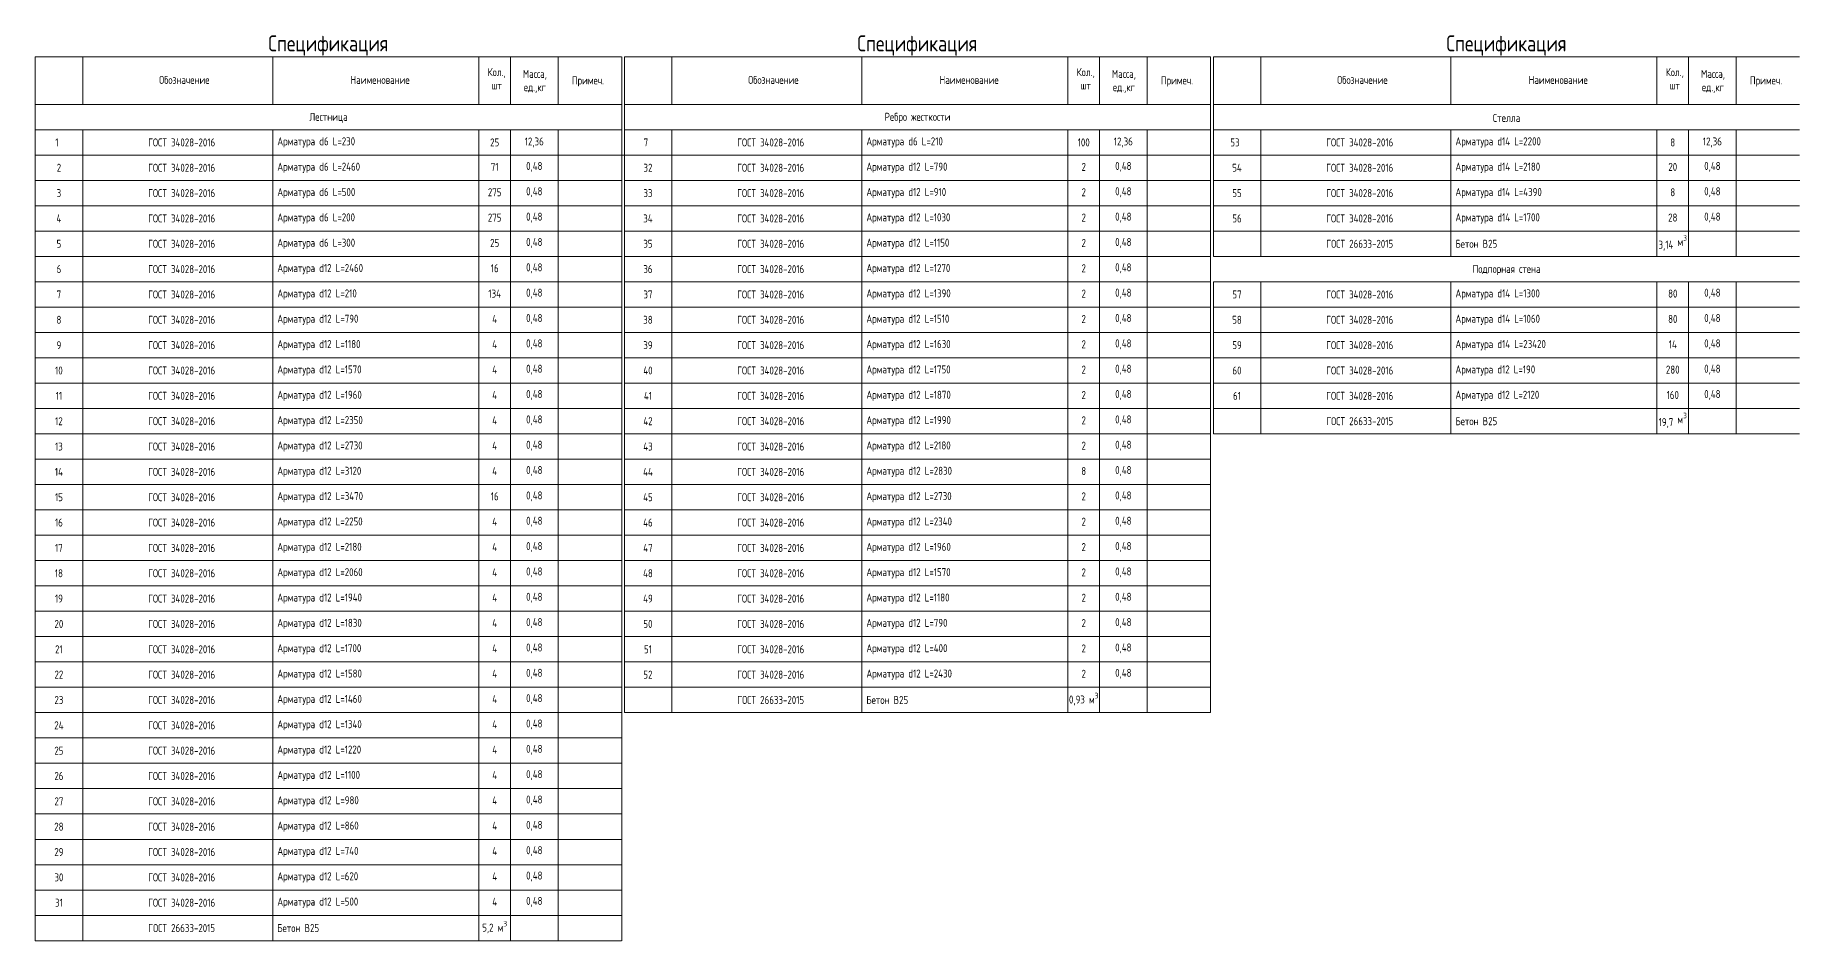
# Model space of a CAD drawing. Header units: millimetres. Extents: x -1960873 to -640355, y 7839719 to 16131025.
# Drawn here: x -755213 to -700098, y 8086422 to 8114708 of the extents above; entities that cross this region are included whole.
import ezdxf

# ---------------------------------------------------------------- set-up
doc = ezdxf.new("R2010")
doc.units = ezdxf.units.MM
doc.layers.get('0').update_dxf_attribs({"lineweight": 15})
doc.styles.add('GOST-2.304_Type-B', font='')
doc.styles.get('GOST-2.304_Type-B').set_extended_font_data('ГОСТ тип А')

msp = doc.modelspace()

# ---------------------------------------------------------------- linework, layer by layer
at = {"transparency": 33554687}
for p, q in [((-755213.1, 8114033.1), (-736905, 8114033.1)), ((-755212.8, 8114033.1), (-755212.8, 8086422.5)), ((-753728.9, 8114033.1), (-753728.9, 8112548.6)), ((-747791.1, 8114033.1), (-747791.1, 8112548.6)), ((-741358.5, 8114033.1), (-741358.5, 8112548.6)), ((-740368.9, 8114033.1), (-740368.9, 8112548.6)), ((-738884.4, 8114033.1), (-738884.4, 8112548.6)), ((-736894.6, 8114033.1), (-736894.6, 8086422.5)), ((-736813.1, 8114033.1), (-718505, 8114033.1)), ((-736812.8, 8114033.1), (-736812.8, 8093547.8)), ((-735328.9, 8114033.1), (-735328.9, 8112548.6)), ((-729391.1, 8114033.1), (-729391.1, 8112548.6)), ((-722958.5, 8114033.1), (-722958.5, 8112548.6)), ((-721968.9, 8114033.1), (-721968.9, 8112548.6)), ((-720484.4, 8114033.1), (-720484.4, 8112548.6)), ((-718505.1, 8093547.8), (-718505, 8114033.1)), ((-718413.1, 8114033.1), (-700105, 8114033.1)), ((-718412.8, 8114033.1), (-718413, 8107798.4)), ((-716928.9, 8114033.1), (-716928.9, 8112548.6)), ((-710991.1, 8114033.1), (-710991.1, 8112548.6)), ((-704558.5, 8114033.1), (-704558.5, 8112548.6)), ((-703568.9, 8114033.1), (-703568.9, 8112548.6)), ((-702084.4, 8114033.1), (-702084.4, 8112548.6)), ((-755213.1, 8112548.6), (-736905, 8112548.6)), ((-755213.1, 8112548.6), (-736904.9, 8112548.6)), ((-736813.1, 8112548.6), (-718505, 8112548.6)), ((-736813.1, 8112548.6), (-718504.9, 8112548.6)), ((-718413.1, 8112548.6), (-700105, 8112548.6)), ((-718413.1, 8112548.6), (-700104.9, 8112548.6)), ((-755213.3, 8111756.9), (-736905.1, 8111756.9)), ((-753728.9, 8111756.9), (-753728.9, 8086422.5)), ((-747791.1, 8111756.9), (-747791.1, 8086422.5)), ((-741358.5, 8111756.9), (-741358.5, 8086422.5)), ((-740368.9, 8111756.9), (-740368.9, 8086422.5)), ((-738884.4, 8111756.9), (-738884.4, 8086422.5)), ((-736813.3, 8111756.9), (-718505.1, 8111756.9)), ((-735328.9, 8111756.9), (-735328.9, 8093547.8)), ((-729391.1, 8111756.9), (-729391.1, 8093547.8)), ((-722958.5, 8111756.9), (-722958.5, 8093547.8)), ((-721968.9, 8111756.9), (-721968.9, 8093547.8)), ((-720484.4, 8111756.9), (-720484.4, 8093547.8)), ((-718413.3, 8111756.9), (-700105.1, 8111756.9)), ((-716928.9, 8111756.9), (-716928.9, 8107798.4)), ((-710991.1, 8111756.9), (-710991.1, 8107798.4)), ((-704558.5, 8111756.9), (-704558.5, 8107798.4)), ((-703568.9, 8111756.9), (-703568.9, 8107798.4)), ((-702084.4, 8111756.9), (-702084.4, 8107798.4)), ((-755213.3, 8110965.2), (-736905.1, 8110965.2)), ((-736898.3, 8110965.2), (-718582.8, 8110965.3)), ((-736813.3, 8110965.2), (-718505.1, 8110965.2)), ((-718413.3, 8110965.2), (-700105.1, 8110965.2)), ((-755213.3, 8110173.5), (-736897.8, 8110173.5)), ((-736813.3, 8110173.5), (-718497.8, 8110173.5)), ((-718413.3, 8110173.5), (-700097.8, 8110173.5)), ((-755213, 8109381.8), (-736904.9, 8109381.8)), ((-736813, 8109381.8), (-718504.9, 8109381.8)), ((-718413, 8109381.8), (-700104.9, 8109381.8)), ((-755213, 8108590.1), (-736904.9, 8108590.1)), ((-736813, 8108590.1), (-718504.9, 8108590.1)), ((-718413, 8108590.1), (-700104.9, 8108590.1)), ((-755213, 8107798.4), (-736904.9, 8107798.4)), ((-736813, 8107798.4), (-718504.9, 8107798.4)), ((-718413, 8107798.4), (-700104.9, 8107798.4)), ((-755212.8, 8107006.7), (-736904.6, 8107006.7)), ((-736812.8, 8107006.7), (-718504.6, 8107006.7)), ((-718413, 8107006.7), (-700104.9, 8107006.7)), ((-718412.8, 8107006.7), (-718412.8, 8102256.5)), ((-716928.9, 8107006.7), (-716928.9, 8102256.5)), ((-710991.1, 8107006.7), (-710991.1, 8102256.5)), ((-704558.5, 8107006.7), (-704558.5, 8102256.5)), ((-703568.9, 8107006.7), (-703568.9, 8102256.5)), ((-702084.4, 8107006.7), (-702084.4, 8102256.5)), ((-755212.8, 8106215), (-736904.6, 8106215)), ((-736812.8, 8106215), (-718504.6, 8106215)), ((-718412.8, 8106215), (-700104.6, 8106215)), ((-755212.8, 8105423.3), (-736904.6, 8105423.3)), ((-736812.8, 8105423.3), (-718504.6, 8105423.3)), ((-718412.8, 8105423.3), (-700104.6, 8105423.3)), ((-755212.8, 8104631.6), (-736904.6, 8104631.6)), ((-736812.8, 8104631.6), (-718504.6, 8104631.6)), ((-718412.8, 8104631.6), (-700104.6, 8104631.6)), ((-755212.8, 8103839.9), (-736904.6, 8103839.9)), ((-736812.8, 8103839.9), (-718504.6, 8103839.9)), ((-718412.8, 8103839.9), (-700104.6, 8103839.9)), ((-755212.8, 8103048.2), (-736904.6, 8103048.2)), ((-736812.8, 8103048.2), (-718504.6, 8103048.2)), ((-718412.8, 8103048.2), (-700104.6, 8103048.2)), ((-755212.8, 8102256.5), (-736904.6, 8102256.5)), ((-736812.8, 8102256.5), (-718504.6, 8102256.5)), ((-718412.8, 8102256.5), (-700104.6, 8102256.5)), ((-755212.8, 8101464.8), (-736904.6, 8101464.8)), ((-736812.8, 8101464.8), (-718504.6, 8101464.8)), ((-755213.3, 8100673.1), (-736905.1, 8100673.1)), ((-736813.3, 8100673.1), (-718505.1, 8100673.1)), ((-755213.3, 8099881.4), (-736905.1, 8099881.4)), ((-736813.3, 8099881.4), (-718505.1, 8099881.4)), ((-755213.3, 8099089.7), (-736905.1, 8099089.7)), ((-736813.3, 8099089.7), (-718505.1, 8099089.7)), ((-755213.3, 8098298), (-736905.1, 8098298)), ((-736813.3, 8098298), (-718505.1, 8098298)), ((-755213.3, 8097506.3), (-736905.1, 8097506.3)), ((-736813.3, 8097506.3), (-718505.1, 8097506.3)), ((-755213.3, 8096714.6), (-736905.1, 8096714.6)), ((-736813.3, 8096714.6), (-718505.1, 8096714.6)), ((-755213.3, 8095922.9), (-736905.1, 8095922.9)), ((-736813.3, 8095922.9), (-718505.1, 8095922.9)), ((-755213.3, 8095131.2), (-736905.1, 8095131.2)), ((-736813.3, 8095131.2), (-718505.1, 8095131.2)), ((-755213.3, 8094339.5), (-736905.1, 8094339.5)), ((-736813.3, 8094339.5), (-718505.1, 8094339.5)), ((-755213.3, 8093547.8), (-736905.1, 8093547.8)), ((-736812.8, 8093547.8), (-718504.6, 8093547.8)), ((-755213.3, 8092756.1), (-736905.1, 8092756.1)), ((-755213.3, 8091964.4), (-736905.1, 8091964.4)), ((-755213.3, 8091172.7), (-736905.1, 8091172.7)), ((-755213.3, 8090381), (-736905.1, 8090381)), ((-755213.3, 8089589.3), (-736905.1, 8089589.3)), ((-755213.3, 8088797.6), (-736905.1, 8088797.6)), ((-755213.3, 8088005.9), (-736905.1, 8088005.9)), ((-755213.3, 8087214.2), (-736905.1, 8087214.2)), ((-755213.3, 8086422.5), (-736905.1, 8086422.5))]:
    msp.add_line(p, q, dxfattribs=at)

# ---------------------------------------------------------------- texts
at = {"transparency": 33554687, "style": 'GOST-2.304_Type-B'}
for s, insert, char_height, width, attachment_point in [('Спецификация ', (-746059, 8114388.4), 500, 18031.051, 5), ('Спецификация ', (-727659, 8114388.4), 500, 18031.051, 5), ('Спецификация', (-709259, 8114388.4), 500, 18031.051, 5), ('Кол.,\\Pшт', (-740799.3, 8113348.1), 250, 575.508, 5), ('Масса,\\Pед.,кг', (-739608.2, 8113264.7), 250, 575.508, 5), ('Кол.,\\Pшт', (-722399.3, 8113348.1), 250, 575.508, 5), ('Масса,\\Pед.,кг', (-721208.2, 8113264.7), 250, 575.508, 5), ('Кол.,\\Pшт', (-703999.3, 8113348.1), 250, 575.508, 5), ('Масса,\\Pед.,кг', (-702808.2, 8113264.7), 250, 575.508, 5), ('Обозначение', (-750557.9, 8113313.6), 250, 4572.089, 5), ('Наименование', (-744443.9, 8113313.6), 250, 4572.089, 5), ('Обозначение', (-732157.9, 8113313.6), 250, 4572.089, 5), ('Наименование', (-726043.9, 8113313.6), 250, 4572.089, 5), ('Обозначение', (-713757.9, 8113313.6), 250, 4572.089, 5), ('Наименование', (-707643.9, 8113313.6), 250, 4572.089, 5), ('Лестница', (-746053.9, 8112126.3), 250, 18318.534, 5), ('Ребро жесткости', (-727653.9, 8112126.3), 250, 18318.534, 5), ('Стелла', (-709253.9, 8112126.3), 250, 18318.534, 5), ('1', (-754539.1, 8111361.1), 250, 1207.348, 5), ('ГОСТ 34028-2016', (-750640.9, 8111361.1), 250, 5463.499, 5), ('Арматура d6 L=230', (-747652.5, 8111361.1), 250, 6155.496, 4), ('25', (-740863.6, 8111361.1), 250, 712.533, 5), ('12,36', (-739626.6, 8111361.1), 250, 1207.348, 5), ('7', (-736139.1, 8111361.1), 250, 1207.348, 5), ('ГОСТ 34028-2016', (-732240.9, 8111361.1), 250, 5463.499, 5), ('Арматура d6 L=210', (-729252.5, 8111361.1), 250, 6155.496, 4), ('100', (-722463.6, 8111361.1), 250, 712.533, 5), ('12,36', (-721226.6, 8111361.1), 250, 1207.348, 5), ('53', (-717739.1, 8111361.1), 250, 1207.348, 5), ('ГОСТ 34028-2016', (-713840.9, 8111361.1), 250, 5463.499, 5), ('Арматура d14 L=2200', (-710852.5, 8111361.1), 250, 6155.496, 4), ('8', (-704063.6, 8111361.1), 250, 712.533, 5), ('12,36', (-702826.6, 8111361.1), 250, 1207.348, 5), ('2', (-754475.6, 8110569.4), 250, 1207.348, 5), ('ГОСТ 34028-2016', (-750640.9, 8110569.4), 250, 5463.499, 5), ('Арматура d6 L=2460', (-747652.5, 8110569.4), 250, 6155.496, 4), ('71', (-740863.1, 8110596.4), 250, 1172.476, 5), ('0,48', (-739626.1, 8110596.4), 250, 1207.348, 5), ('32', (-736075.6, 8110569.4), 250, 1207.348, 5), ('ГОСТ 34028-2016', (-732240.9, 8110569.4), 250, 5463.499, 5), ('Арматура d12 L=790', (-729252.5, 8110569.4), 250, 6155.496, 4), ('2', (-722463.1, 8110596.4), 250, 1172.476, 5), ('0,48', (-721226.1, 8110596.4), 250, 1207.348, 5), ('54', (-717675.6, 8110569.4), 250, 1207.348, 5), ('ГОСТ 34028-2016', (-713840.9, 8110569.4), 250, 5463.499, 5), ('Арматура d14 L=2180', (-710852.5, 8110569.4), 250, 6155.496, 4), ('20', (-704063.1, 8110596.4), 250, 1172.476, 5), ('0,48', (-702826.1, 8110596.4), 250, 1207.348, 5), ('3', (-754475.6, 8109777.7), 250, 1207.348, 5), ('ГОСТ 34028-2016', (-750640.9, 8109777.7), 250, 5463.499, 5), ('Арматура d6 L=500', (-747652.5, 8109777.7), 250, 6155.496, 4), ('275', (-740863.1, 8109804.7), 250, 1172.476, 5), ('0,48', (-739626.1, 8109804.7), 250, 1207.348, 5), ('33', (-736075.6, 8109777.7), 250, 1207.348, 5), ('ГОСТ 34028-2016', (-732240.9, 8109777.7), 250, 5463.499, 5), ('Арматура d12 L=910', (-729252.5, 8109777.7), 250, 6155.496, 4), ('2', (-722463.1, 8109804.7), 250, 1172.476, 5), ('0,48', (-721226.1, 8109804.7), 250, 1207.348, 5), ('55', (-717675.6, 8109777.7), 250, 1207.348, 5), ('ГОСТ 34028-2016', (-713840.9, 8109777.7), 250, 5463.499, 5), ('Арматура d14 L=4390', (-710852.5, 8109777.7), 250, 6155.496, 4), ('8', (-704063.1, 8109804.7), 250, 1172.476, 5), ('0,48', (-702826.1, 8109804.7), 250, 1207.348, 5), ('Арматура d6 L=200', (-747652.5, 8108986), 250, 6155.496, 4), ('275', (-740863.1, 8109013), 250, 1172.476, 5), ('0,48', (-739626.1, 8109013), 250, 1207.348, 5), ('Арматура d12 L=1030', (-729252.5, 8108986), 250, 6155.496, 4), ('2', (-722463.1, 8109013), 250, 1172.476, 5), ('0,48', (-721226.1, 8109013), 250, 1207.348, 5), ('Арматура d14 L=1700', (-710852.5, 8108986), 250, 6155.496, 4), ('28', (-704063.1, 8109013), 250, 1172.476, 5), ('0,48', (-702826.1, 8109013), 250, 1207.348, 5), ('4', (-754475.6, 8108986), 250, 1207.348, 5), ('ГОСТ 34028-2016', (-750640.9, 8108986), 250, 5463.499, 5), ('34', (-736075.6, 8108986), 250, 1207.348, 5), ('ГОСТ 34028-2016', (-732240.9, 8108986), 250, 5463.499, 5), ('56', (-717675.6, 8108986), 250, 1207.348, 5), ('ГОСТ 34028-2016', (-713840.9, 8108986), 250, 5463.499, 5), ('5', (-754475.6, 8108194.3), 250, 1207.348, 5), ('ГОСТ 34028-2016', (-750640.9, 8108194.3), 250, 5463.499, 5), ('Арматура d6 L=300', (-747652.5, 8108194.3), 250, 6155.496, 4), ('25', (-740863.1, 8108221.3), 250, 1172.476, 5), ('0,48', (-739626.1, 8108221.3), 250, 1207.348, 5), ('35', (-736075.6, 8108194.3), 250, 1207.348, 5), ('ГОСТ 34028-2016', (-732240.9, 8108194.3), 250, 5463.499, 5), ('Арматура d12 L=1150', (-729252.5, 8108194.3), 250, 6155.496, 4), ('2', (-722463.1, 8108221.3), 250, 1172.476, 5), ('0,48', (-721226.1, 8108221.3), 250, 1207.348, 5), ('ГОСТ 26633-2015', (-713840.9, 8108194.3), 250, 5463.499, 5), ('Бетон B25', (-710852.5, 8108194.3), 250, 6155.496, 4), ('3,14 {\\A1;м\\H0.7x;\\S3^ ;}', (-704063.1, 8108221.3), 250, 1172.476, 5), ('6', (-754475.6, 8107402.6), 250, 1207.348, 5), ('ГОСТ 34028-2016', (-750640.9, 8107402.6), 250, 5463.499, 5), ('Арматура d12 L=2460', (-747652.5, 8107402.6), 250, 6155.496, 4), ('16', (-740863.1, 8107429.6), 250, 1172.476, 5), ('0,48', (-739626.1, 8107429.6), 250, 1207.348, 5), ('36', (-736075.6, 8107402.6), 250, 1207.348, 5), ('ГОСТ 34028-2016', (-732240.9, 8107402.6), 250, 5463.499, 5), ('Арматура d12 L=1270', (-729252.5, 8107402.6), 250, 6155.496, 4), ('2', (-722463.1, 8107429.6), 250, 1172.476, 5), ('0,48', (-721226.1, 8107429.6), 250, 1207.348, 5), ('Подпорная стена', (-709253.9, 8107376.1), 250, 18318.534, 5), ('7', (-754475.6, 8106610.9), 250, 1207.348, 5), ('ГОСТ 34028-2016', (-750640.9, 8106610.9), 250, 5463.499, 5), ('Арматура d12 L=210', (-747652.5, 8106610.9), 250, 6155.496, 4), ('134', (-740863.1, 8106637.9), 250, 1172.476, 5), ('0,48', (-739626.1, 8106637.9), 250, 1207.348, 5), ('37', (-736075.6, 8106610.9), 250, 1207.348, 5), ('ГОСТ 34028-2016', (-732240.9, 8106610.9), 250, 5463.499, 5), ('Арматура d12 L=1390', (-729252.5, 8106610.9), 250, 6155.496, 4), ('2', (-722463.1, 8106637.9), 250, 1172.476, 5), ('0,48', (-721226.1, 8106637.9), 250, 1207.348, 5), ('57', (-717675.6, 8106610.9), 250, 1207.348, 5), ('ГОСТ 34028-2016', (-713840.9, 8106610.9), 250, 5463.499, 5), ('Арматура d14 L=1300', (-710852.5, 8106610.9), 250, 6155.496, 4), ('80', (-704063.1, 8106637.9), 250, 1172.476, 5), ('0,48', (-702826.1, 8106637.9), 250, 1207.348, 5), ('8', (-754475.6, 8105819.2), 250, 1207.348, 5), ('ГОСТ 34028-2016', (-750640.9, 8105819.2), 250, 5463.499, 5), ('Арматура d12 L=790', (-747652.5, 8105819.2), 250, 6155.496, 4), ('4', (-740863.1, 8105846.2), 250, 1172.476, 5), ('0,48', (-739626.1, 8105846.2), 250, 1207.348, 5), ('38', (-736075.6, 8105819.2), 250, 1207.348, 5), ('ГОСТ 34028-2016', (-732240.9, 8105819.2), 250, 5463.499, 5), ('Арматура d12 L=1510', (-729252.5, 8105819.2), 250, 6155.496, 4), ('2', (-722463.1, 8105846.2), 250, 1172.476, 5), ('0,48', (-721226.1, 8105846.2), 250, 1207.348, 5), ('58', (-717675.6, 8105819.2), 250, 1207.348, 5), ('ГОСТ 34028-2016', (-713840.9, 8105819.2), 250, 5463.499, 5), ('Арматура d14 L=1060', (-710852.5, 8105819.2), 250, 6155.496, 4), ('80', (-704063.1, 8105846.2), 250, 1172.476, 5), ('0,48', (-702826.1, 8105846.2), 250, 1207.348, 5), ('9', (-754475.6, 8105027.5), 250, 1207.348, 5), ('ГОСТ 34028-2016', (-750640.9, 8105027.5), 250, 5463.499, 5), ('Арматура d12 L=1180', (-747652.5, 8105027.5), 250, 6155.496, 4), ('4', (-740863.1, 8105054.5), 250, 1172.476, 5), ('0,48', (-739626.1, 8105054.5), 250, 1207.348, 5), ('39', (-736075.6, 8105027.5), 250, 1207.348, 5), ('ГОСТ 34028-2016', (-732240.9, 8105027.5), 250, 5463.499, 5), ('Арматура d12 L=1630', (-729252.5, 8105027.5), 250, 6155.496, 4), ('2', (-722463.1, 8105054.5), 250, 1172.476, 5), ('0,48', (-721226.1, 8105054.5), 250, 1207.348, 5), ('59', (-717675.6, 8105027.5), 250, 1207.348, 5), ('ГОСТ 34028-2016', (-713840.9, 8105027.5), 250, 5463.499, 5), ('Арматура d14 L=23420', (-710852.5, 8105027.5), 250, 6155.496, 4), ('14', (-704063.1, 8105054.5), 250, 1172.476, 5), ('0,48', (-702826.1, 8105054.5), 250, 1207.348, 5), ('10', (-754475.6, 8104235.8), 250, 1207.348, 5), ('ГОСТ 34028-2016', (-750640.9, 8104235.8), 250, 5463.499, 5), ('Арматура d12 L=1570', (-747652.5, 8104235.8), 250, 6155.496, 4), ('4', (-740863.1, 8104262.8), 250, 1172.476, 5), ('0,48', (-739626.1, 8104262.8), 250, 1207.348, 5), ('40', (-736075.6, 8104235.8), 250, 1207.348, 5), ('ГОСТ 34028-2016', (-732240.9, 8104235.8), 250, 5463.499, 5), ('Арматура d12 L=1750', (-729252.5, 8104235.8), 250, 6155.496, 4), ('2', (-722463.1, 8104262.8), 250, 1172.476, 5), ('0,48', (-721226.1, 8104262.8), 250, 1207.348, 5), ('60', (-717675.6, 8104235.8), 250, 1207.348, 5), ('ГОСТ 34028-2016', (-713840.9, 8104235.8), 250, 5463.499, 5), ('\\pxt24;Арматура d12 L=190', (-710852.5, 8104235.8), 250, 6155.496, 4), ('280', (-704063.1, 8104262.8), 250, 1172.476, 5), ('0,48', (-702826.1, 8104262.8), 250, 1207.348, 5), ('0,48', (-739626.1, 8103471.1), 250, 1207.348, 5), ('0,48', (-721226.1, 8103471.1), 250, 1207.348, 5), ('0,48', (-702826.1, 8103471.1), 250, 1207.348, 5), ('11', (-754475.6, 8103444.1), 250, 1207.348, 5), ('ГОСТ 34028-2016', (-750640.9, 8103444.1), 250, 5463.499, 5), ('Арматура d12 L=1960', (-747652.5, 8103444.1), 250, 6155.496, 4), ('4', (-740863.1, 8103471.1), 250, 1172.476, 5), ('41', (-736075.6, 8103444.1), 250, 1207.348, 5), ('ГОСТ 34028-2016', (-732240.9, 8103444.1), 250, 5463.499, 5), ('Арматура d12 L=1870', (-729252.5, 8103444.1), 250, 6155.496, 4), ('2', (-722463.1, 8103471.1), 250, 1172.476, 5), ('61', (-717675.6, 8103444.1), 250, 1207.348, 5), ('ГОСТ 34028-2016', (-713840.9, 8103444.1), 250, 5463.499, 5), ('Арматура d12 L=2120', (-710852.5, 8103444.1), 250, 6155.496, 4), ('160', (-704063.1, 8103471.1), 250, 1172.476, 5), ('12', (-754475.6, 8102652.4), 250, 1207.348, 5), ('ГОСТ 34028-2016', (-750640.9, 8102652.4), 250, 5463.499, 5), ('Арматура d12 L=2350', (-747652.5, 8102652.4), 250, 6155.496, 4), ('4', (-740863.1, 8102679.4), 250, 1172.476, 5), ('0,48', (-739626.1, 8102679.4), 250, 1207.348, 5), ('42', (-736075.6, 8102652.4), 250, 1207.348, 5), ('ГОСТ 34028-2016', (-732240.9, 8102652.4), 250, 5463.499, 5), ('Арматура d12 L=1990', (-729252.5, 8102652.4), 250, 6155.496, 4), ('2', (-722463.1, 8102679.4), 250, 1172.476, 5), ('0,48', (-721226.1, 8102679.4), 250, 1207.348, 5), ('ГОСТ 26633-2015', (-713840.9, 8102652.4), 250, 5463.499, 5), ('Бетон B25', (-710852.5, 8102652.4), 250, 6155.496, 4), ('19,7 {\\A1;м\\H0.7x;\\S3^ ;}', (-704063.1, 8102679.3), 250, 1172.476, 5), ('13', (-754475.6, 8101860.7), 250, 1207.348, 5), ('ГОСТ 34028-2016', (-750640.9, 8101860.7), 250, 5463.499, 5), ('Арматура d12 L=2730', (-747652.5, 8101860.7), 250, 6155.496, 4), ('4', (-740863.1, 8101887.6), 250, 1172.476, 5), ('0,48', (-739626.1, 8101887.6), 250, 1207.348, 5), ('43', (-736075.6, 8101860.7), 250, 1207.348, 5), ('ГОСТ 34028-2016', (-732240.9, 8101860.7), 250, 5463.499, 5), ('Арматура d12 L=2180', (-729252.5, 8101860.7), 250, 6155.496, 4), ('2', (-722463.1, 8101887.6), 250, 1172.476, 5), ('0,48', (-721226.1, 8101887.6), 250, 1207.348, 5), ('14', (-754475.6, 8101069), 250, 1207.348, 5), ('ГОСТ 34028-2016', (-750640.9, 8101069), 250, 5463.499, 5), ('Арматура d12 L=3120', (-747652.5, 8101069), 250, 6155.496, 4), ('4', (-740863.1, 8101095.9), 250, 1172.476, 5), ('0,48', (-739626.1, 8101095.9), 250, 1207.348, 5), ('44', (-736075.6, 8101069), 250, 1207.348, 5), ('ГОСТ 34028-2016', (-732240.9, 8101069), 250, 5463.499, 5), ('Арматура d12 L=2830', (-729252.5, 8101069), 250, 6155.496, 4), ('8', (-722463.1, 8101095.9), 250, 1172.476, 5), ('0,48', (-721226.1, 8101095.9), 250, 1207.348, 5), ('15', (-754475.6, 8100277.2), 250, 1207.348, 5), ('ГОСТ 34028-2016', (-750640.9, 8100277.3), 250, 5463.499, 5), ('Арматура d12 L=3470', (-747652.5, 8100277.2), 250, 6155.496, 4), ('16', (-740863.1, 8100304.2), 250, 1172.476, 5), ('0,48', (-739626.1, 8100304.2), 250, 1207.348, 5), ('45', (-736075.6, 8100277.2), 250, 1207.348, 5), ('ГОСТ 34028-2016', (-732240.9, 8100277.3), 250, 5463.499, 5), ('Арматура d12 L=2730', (-729252.5, 8100277.2), 250, 6155.496, 4), ('2', (-722463.1, 8100304.2), 250, 1172.476, 5), ('0,48', (-721226.1, 8100304.2), 250, 1207.348, 5), ('16', (-754475.6, 8099485.5), 250, 1207.348, 5), ('ГОСТ 34028-2016', (-750640.9, 8099485.5), 250, 5463.499, 5), ('Арматура d12 L=2250', (-747652.5, 8099485.5), 250, 6155.496, 4), ('4', (-740863.1, 8099512.5), 250, 1172.476, 5), ('0,48', (-739626.1, 8099512.5), 250, 1207.348, 5), ('46', (-736075.6, 8099485.5), 250, 1207.348, 5), ('ГОСТ 34028-2016', (-732240.9, 8099485.5), 250, 5463.499, 5), ('Арматура d12 L=2340', (-729252.5, 8099485.5), 250, 6155.496, 4), ('2', (-722463.1, 8099512.5), 250, 1172.476, 5), ('0,48', (-721226.1, 8099512.5), 250, 1207.348, 5), ('17', (-754475.6, 8098693.8), 250, 1207.348, 5), ('ГОСТ 34028-2016', (-750640.9, 8098693.8), 250, 5463.499, 5), ('Арматура d12 L=2180', (-747652.5, 8098693.8), 250, 6155.496, 4), ('4', (-740863.1, 8098720.8), 250, 1172.476, 5), ('0,48', (-739626.1, 8098720.8), 250, 1207.348, 5), ('47', (-736075.6, 8098693.8), 250, 1207.348, 5), ('ГОСТ 34028-2016', (-732240.9, 8098693.8), 250, 5463.499, 5), ('Арматура d12 L=1960', (-729252.5, 8098693.8), 250, 6155.496, 4), ('2', (-722463.1, 8098720.8), 250, 1172.476, 5), ('0,48', (-721226.1, 8098720.8), 250, 1207.348, 5), ('18', (-754475.6, 8097902.1), 250, 1207.348, 5), ('ГОСТ 34028-2016', (-750640.9, 8097902.1), 250, 5463.499, 5), ('Арматура d12 L=2060', (-747652.5, 8097902.1), 250, 6155.496, 4), ('4', (-740863.1, 8097929.1), 250, 1172.476, 5), ('0,48', (-739626.1, 8097929.1), 250, 1207.348, 5), ('48', (-736075.6, 8097902.1), 250, 1207.348, 5), ('ГОСТ 34028-2016', (-732240.9, 8097902.1), 250, 5463.499, 5), ('Арматура d12 L=1570', (-729252.5, 8097902.1), 250, 6155.496, 4), ('2', (-722463.1, 8097929.1), 250, 1172.476, 5), ('0,48', (-721226.1, 8097929.1), 250, 1207.348, 5), ('19', (-754475.6, 8097110.4), 250, 1207.348, 5), ('ГОСТ 34028-2016', (-750640.9, 8097110.4), 250, 5463.499, 5), ('Арматура d12 L=1940', (-747652.5, 8097110.4), 250, 6155.496, 4), ('4', (-740863.1, 8097137.4), 250, 1172.476, 5), ('0,48', (-739626.1, 8097137.4), 250, 1207.348, 5), ('49', (-736075.6, 8097110.4), 250, 1207.348, 5), ('ГОСТ 34028-2016', (-732240.9, 8097110.4), 250, 5463.499, 5), ('Арматура d12 L=1180', (-729252.5, 8097110.4), 250, 6155.496, 4), ('2', (-722463.1, 8097137.4), 250, 1172.476, 5), ('0,48', (-721226.1, 8097137.4), 250, 1207.348, 5), ('Арматура d12 L=1830', (-747652.5, 8096318.7), 250, 6155.496, 4), ('4', (-740863.1, 8096345.7), 250, 1172.476, 5), ('0,48', (-739626.1, 8096345.7), 250, 1207.348, 5), ('Арматура d12 L=790', (-729252.5, 8096318.7), 250, 6155.496, 4), ('2', (-722463.1, 8096345.7), 250, 1172.476, 5), ('0,48', (-721226.1, 8096345.7), 250, 1207.348, 5), ('20', (-754475.6, 8096318.7), 250, 1207.348, 5), ('ГОСТ 34028-2016', (-750640.9, 8096318.7), 250, 5463.499, 5), ('50', (-736075.6, 8096318.7), 250, 1207.348, 5), ('ГОСТ 34028-2016', (-732240.9, 8096318.7), 250, 5463.499, 5), ('21', (-754475.6, 8095527), 250, 1207.348, 5), ('ГОСТ 34028-2016', (-750640.9, 8095527), 250, 5463.499, 5), ('Арматура d12 L=1700', (-747652.5, 8095527), 250, 6155.496, 4), ('4', (-740863.1, 8095554), 250, 1172.476, 5), ('0,48', (-739626.1, 8095554), 250, 1207.348, 5), ('51', (-736075.6, 8095527), 250, 1207.348, 5), ('ГОСТ 34028-2016', (-732240.9, 8095527), 250, 5463.499, 5), ('Арматура d12 L=400', (-729252.5, 8095527), 250, 6155.496, 4), ('2', (-722463.1, 8095554), 250, 1172.476, 5), ('0,48', (-721226.1, 8095554), 250, 1207.348, 5), ('22', (-754475.6, 8094735.3), 250, 1207.348, 5), ('ГОСТ 34028-2016', (-750640.9, 8094735.3), 250, 5463.499, 5), ('Арматура d12 L=1580', (-747652.5, 8094735.3), 250, 6155.496, 4), ('4', (-740863.1, 8094762.3), 250, 1172.476, 5), ('0,48', (-739626.1, 8094762.3), 250, 1207.348, 5), ('52', (-736075.6, 8094735.3), 250, 1207.348, 5), ('ГОСТ 34028-2016', (-732240.9, 8094735.3), 250, 5463.499, 5), ('Арматура d12 L=2430', (-729252.5, 8094735.3), 250, 6155.496, 4), ('2', (-722463.1, 8094762.3), 250, 1172.476, 5), ('0,48', (-721226.1, 8094762.3), 250, 1207.348, 5), ('23', (-754475.6, 8093943.6), 250, 1207.348, 5), ('ГОСТ 34028-2016', (-750640.9, 8093943.6), 250, 5463.499, 5), ('Арматура d12 L=1460', (-747652.5, 8093943.6), 250, 6155.496, 4), ('4', (-740863.1, 8093970.6), 250, 1172.476, 5), ('0,48', (-739626.1, 8093970.6), 250, 1207.348, 5), ('ГОСТ 26633-2015', (-732240.4, 8093943.6), 250, 5463.499, 5), ('Бетон B25', (-729252, 8093943.6), 250, 6155.496, 4), ('\\A1;0,93 м{\\H0.7x;\\S3^ ;}', (-722463.1, 8093970.6), 250, 1172.476, 5), ('24', (-754475.6, 8093151.9), 250, 1207.348, 5), ('ГОСТ 34028-2016', (-750640.9, 8093151.9), 250, 5463.499, 5), ('Арматура d12 L=1340', (-747652.5, 8093151.9), 250, 6155.496, 4), ('4', (-740863.1, 8093178.9), 250, 1172.476, 5), ('0,48', (-739626.1, 8093178.9), 250, 1207.348, 5), ('25', (-754475.6, 8092360.2), 250, 1207.348, 5), ('ГОСТ 34028-2016', (-750640.9, 8092360.2), 250, 5463.499, 5), ('Арматура d12 L=1220', (-747652.5, 8092360.2), 250, 6155.496, 4), ('4', (-740863.1, 8092387.2), 250, 1172.476, 5), ('0,48', (-739626.1, 8092387.2), 250, 1207.348, 5), ('26', (-754475.6, 8091568.5), 250, 1207.348, 5), ('ГОСТ 34028-2016', (-750640.9, 8091568.5), 250, 5463.499, 5), ('Арматура d12 L=1100', (-747652.5, 8091568.5), 250, 6155.496, 4), ('4', (-740863.1, 8091595.5), 250, 1172.476, 5), ('0,48', (-739626.1, 8091595.5), 250, 1207.348, 5), ('0,48', (-739626.1, 8090803.8), 250, 1207.348, 5), ('27', (-754475.6, 8090776.8), 250, 1207.348, 5), ('ГОСТ 34028-2016', (-750640.9, 8090776.8), 250, 5463.499, 5), ('Арматура d12 L=980', (-747652.5, 8090776.8), 250, 6155.496, 4), ('4', (-740863.1, 8090803.8), 250, 1172.476, 5), ('28', (-754475.6, 8089985.1), 250, 1207.348, 5), ('ГОСТ 34028-2016', (-750640.9, 8089985.1), 250, 5463.499, 5), ('Арматура d12 L=860', (-747652.5, 8089985.1), 250, 6155.496, 4), ('4', (-740863.1, 8090012.1), 250, 1172.476, 5), ('0,48', (-739626.1, 8090012.1), 250, 1207.348, 5), ('29', (-754475.6, 8089193.4), 250, 1207.348, 5), ('ГОСТ 34028-2016', (-750640.9, 8089193.4), 250, 5463.499, 5), ('Арматура d12 L=740', (-747652.5, 8089193.4), 250, 6155.496, 4), ('4', (-740863.1, 8089220.4), 250, 1172.476, 5), ('0,48', (-739626.1, 8089220.4), 250, 1207.348, 5), ('30', (-754475.6, 8088401.7), 250, 1207.348, 5), ('ГОСТ 34028-2016', (-750640.9, 8088401.7), 250, 5463.499, 5), ('Арматура d12 L=620', (-747652.5, 8088401.7), 250, 6155.496, 4), ('4', (-740863.1, 8088428.7), 250, 1172.476, 5), ('0,48', (-739626.1, 8088428.7), 250, 1207.348, 5), ('31', (-754475.6, 8087610), 250, 1207.348, 5), ('ГОСТ 34028-2016', (-750640.9, 8087610), 250, 5463.499, 5), ('Арматура d12 L=500', (-747652.5, 8087610), 250, 6155.496, 4), ('4', (-740863.1, 8087637), 250, 1172.476, 5), ('0,48', (-739626.1, 8087637), 250, 1207.348, 5), ('ГОСТ 26633-2015', (-750640.9, 8086818.3), 250, 5463.499, 5), ('Бетон B25', (-747652.5, 8086818.3), 250, 6155.496, 4), ('\\A1;5,2 м{\\H0.7x;\\S3^ ;}', (-740863.1, 8086845.3), 250, 1172.476, 5)]:
    msp.add_mtext(s, dxfattribs=dict(at, insert=insert, char_height=char_height, width=width, attachment_point=attachment_point))
at = {"transparency": 33554687, "char_height": 250, "attachment_point": 5, "style": 'GOST-2.304_Type-B'}
for insert in [(-737950.2, 8113264.7), (-719550.2, 8113264.7), (-701150.2, 8113264.7)]:
    msp.add_mtext('Примеч.', dxfattribs=dict(at, insert=insert))

doc.saveas('drawing.dxf')
